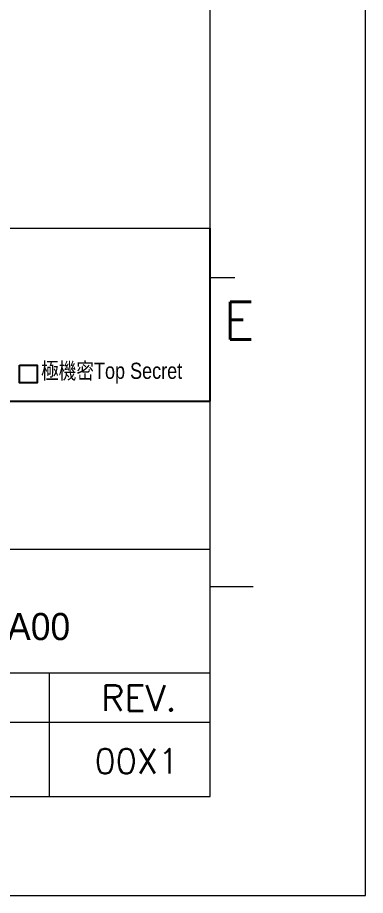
# Model space of a CAD drawing. Header units: millimetres. Extents: x 730 to 938, y 36 to 183.
# Drawn here: x 923.41 to 937.72, y 36.3 to 72.36 of the extents above; entities that cross this region are included whole.
import ezdxf

# ---------------------------------------------------------------- set-up
doc = ezdxf.new("R2010")
doc.units = ezdxf.units.MM
doc.header["$LTSCALE"] = 23.1
doc.linetypes.add('PHANTOM', pattern=[29.5, 9.5, -1.5, 3, -1.5, 3, -1.5, 9.5])
doc.layers.get('0').update_dxf_attribs({"linetype": 'CONTINUOUS'})
doc.layers.add('0PAPERF', color=2, linetype='PHANTOM', lineweight=0, plot=False)
doc.styles.add('CHINESE', font='mingliu.ttc', dxfattribs={"width": 0.8})
doc.styles.add('SIMPLEX', font='simplex.shx')
doc.styles.get("Standard").update_dxf_attribs({"font": 'simplex.shx', "width": 0.8})

msp = doc.modelspace()

# ---------------------------------------------------------------- linework, layer by layer
at = {"lineweight": 0}
for p, q in [((931.328, 40.36), (931.328, 175.851)), ((837.448, 63.703), (931.328, 63.703)), ((931.328, 61.673), (932.343, 61.673)), ((931.328, 56.599), (874.493, 56.599)), ((931.328, 50.509), (874.493, 50.509)), ((931.328, 48.987), (933.104, 48.987)), ((931.328, 45.435), (899.358, 45.435)), ((924.731, 40.36), (924.731, 45.435)), ((931.328, 43.405), (911.537, 43.405)), ((735.449, 40.36), (931.328, 40.36))]:
    msp.add_line(p, q, dxfattribs=at)
for p, q in [((931.328, 56.599), (931.328, 63.703)), ((899.358, 56.599), (931.328, 56.599))]:
    msp.add_line(p, q)
msp.add_lwpolyline([(874.493, 63.703), (931.328, 63.703), (931.328, 56.599), (874.493, 56.599)], close=True, dxfattribs=at)
at = {"color": 1}
msp.add_lwpolyline([(923.489, 58.083), (924.219, 58.083), (924.219, 57.353), (923.489, 57.353)], close=True, dxfattribs=at)
at = {"layer": '0PAPERF', "lineweight": 0}
for p, q in [((937.723, 36.3), (937.723, 183.466)), ((729.613, 36.3), (937.723, 36.3))]:
    msp.add_line(p, q, dxfattribs=at)

# ---------------------------------------------------------------- texts
at = {"lineweight": 0, "style": 'SIMPLEX'}
for s, height, p in [('E', 1.543, (931.895, 59.136)), ('REV.', 1.0657, (926.846, 43.876))]:
    msp.add_text(s, height=height, dxfattribs=at).set_placement(p)
at = {"attachment_point": 1}
for s, insert, char_height, width, style in [('{\\fPMingLiU|b0|i0|c136|p18;\\C1;極機密\\fArial|b0|i0|c0|p34;Top Secret }', (924.381, 58.18), 0.66391, 7.28281, 'CHINESE'), ('{\\fPMingLiU|b0|i0|c136|p0;A12-0000-\\fPMingLiU|b0|i0|c136|p0;F0NW0326A00}', (908.808, 47.901), 1.114, 19.32102, 'SIMPLEX')]:
    msp.add_mtext(s, dxfattribs=dict(at, insert=insert, char_height=char_height, width=width, style=style))
at = {"linetype": 'Continuous', "insert": (926.579, 42.323), "char_height": 1.01517, "width": 14.6898, "attachment_point": 1}
msp.add_mtext('{\\Fsimplex.shx|c1;\\W1;00X1}', dxfattribs=at)

doc.saveas('drawing.dxf')
